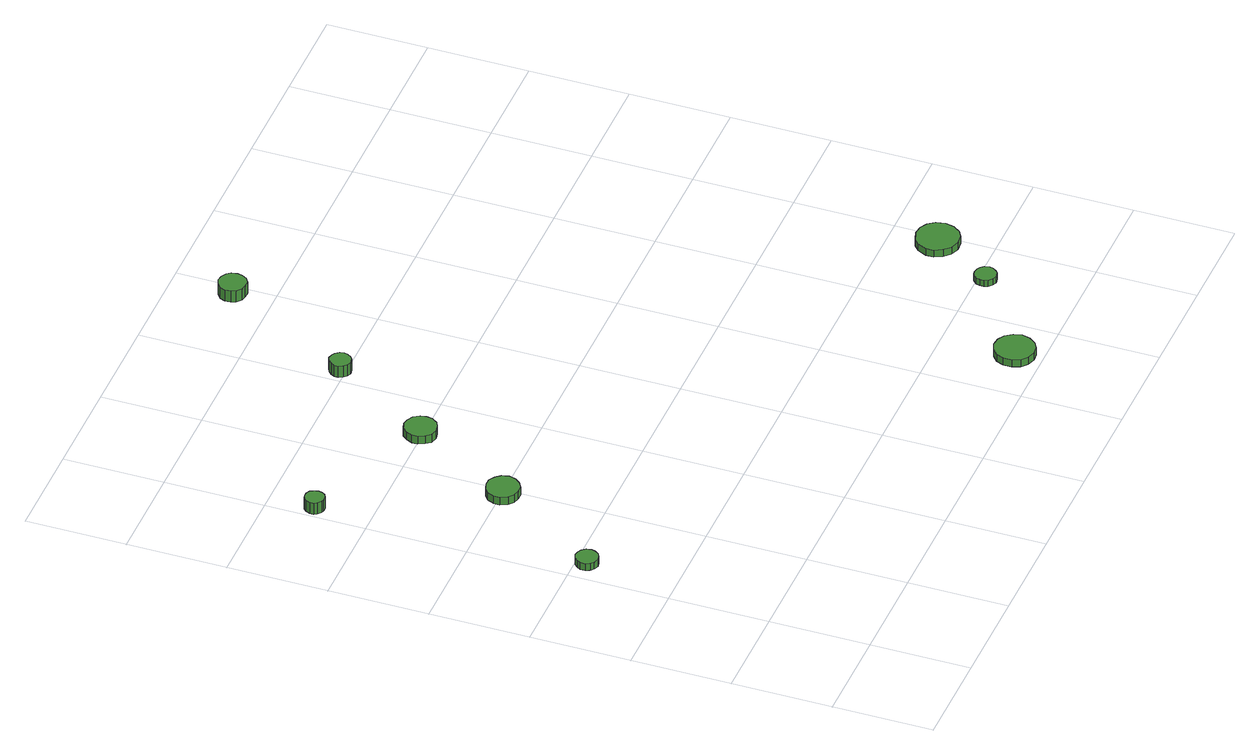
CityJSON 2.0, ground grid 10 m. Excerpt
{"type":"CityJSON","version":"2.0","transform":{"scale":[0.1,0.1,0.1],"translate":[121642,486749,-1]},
"CityObjects":{
"tree1":{"type":"SolitaryVegetationObject","attributes":{"function":"something"},"geometry":[{"type":"MultiSurface","lod":"1","boundaries":[[[0,1,2,3,4,5,6,7,8,9,10,11,12,13,14]],[[15,16,17,18,19,20,21,22,23,24,25,26,27,28,29]],[[0,29,28,1]],[[1,28,27,2]],[[2,27,26,3]],[[3,26,25,4]],[[4,25,24,5]],[[5,24,23,6]],[[6,23,22,7]],[[7,22,21,8]],[[8,21,20,9]],[[9,20,19,10]],[[10,19,18,11]],[[11,18,17,12]],[[12,17,16,13]],[[13,16,15,14]],[[14,15,29,0]]]}]},
"tree2":{"type":"SolitaryVegetationObject","attributes":{"function":"something"},"geometry":[{"type":"MultiSurface","lod":"1","boundaries":[[[30,31,32,33,34,35,36,37,38,39,40,41,42,43,44]],[[45,46,47,48,49,50,51,52,53,54,55,56,57,58,59]],[[30,59,58,31]],[[31,58,57,32]],[[32,57,56,33]],[[33,56,55,34]],[[34,55,54,35]],[[35,54,53,36]],[[36,53,52,37]],[[37,52,51,38]],[[38,51,50,39]],[[39,50,49,40]],[[40,49,48,41]],[[41,48,47,42]],[[42,47,46,43]],[[43,46,45,44]],[[44,45,59,30]]]}]},
"tree3":{"type":"SolitaryVegetationObject","attributes":{"function":"something"},"geometry":[{"type":"MultiSurface","lod":"1","boundaries":[[[60,61,62,63,64,65,66,67,68,69,70,71,72,73,74]],[[75,76,77,78,79,80,81,82,83,84,85,86,87,88,89]],[[60,89,88,61]],[[61,88,87,62]],[[62,87,86,63]],[[63,86,85,64]],[[64,85,84,65]],[[65,84,83,66]],[[66,83,82,67]],[[67,82,81,68]],[[68,81,80,69]],[[69,80,79,70]],[[70,79,78,71]],[[71,78,77,72]],[[72,77,76,73]],[[73,76,75,74]],[[74,75,89,60]]]}]},
"tree4":{"type":"SolitaryVegetationObject","attributes":{"function":"something"},"geometry":[{"type":"MultiSurface","lod":"1","boundaries":[[[90,91,92,93,94,95,96,97,98,99,100,101,102,103,104]],[[105,106,107,108,109,110,111,112,113,114,115,116,117,118,119]],[[90,119,118,91]],[[91,118,117,92]],[[92,117,116,93]],[[93,116,115,94]],[[94,115,114,95]],[[95,114,113,96]],[[96,113,112,97]],[[97,112,111,98]],[[98,111,110,99]],[[99,110,109,100]],[[100,109,108,101]],[[101,108,107,102]],[[102,107,106,103]],[[103,106,105,104]],[[104,105,119,90]]]}]},
"tree5":{"type":"SolitaryVegetationObject","attributes":{"function":"something"},"geometry":[{"type":"MultiSurface","lod":"1","boundaries":[[[120,121,122,123,124,125,126,127,128,129,130,131,132,133,134]],[[135,136,137,138,139,140,141,142,143,144,145,146,147,148,149]],[[120,149,148,121]],[[121,148,147,122]],[[122,147,146,123]],[[123,146,145,124]],[[124,145,144,125]],[[125,144,143,126]],[[126,143,142,127]],[[127,142,141,128]],[[128,141,140,129]],[[129,140,139,130]],[[130,139,138,131]],[[131,138,137,132]],[[132,137,136,133]],[[133,136,135,134]],[[134,135,149,120]]]}]},
"tree6":{"type":"SolitaryVegetationObject","attributes":{"function":"something"},"geometry":[{"type":"MultiSurface","lod":"1","boundaries":[[[150,151,152,153,154,155,156,157,158,159,160,161,162,163,164]],[[165,166,167,168,169,170,171,172,173,174,175,176,177,178,179]],[[150,179,178,151]],[[151,178,177,152]],[[152,177,176,153]],[[153,176,175,154]],[[154,175,174,155]],[[155,174,173,156]],[[156,173,172,157]],[[157,172,171,158]],[[158,171,170,159]],[[159,170,169,160]],[[160,169,168,161]],[[161,168,167,162]],[[162,167,166,163]],[[163,166,165,164]],[[164,165,179,150]]]}]},
"tree7":{"type":"SolitaryVegetationObject","attributes":{"function":"something"},"geometry":[{"type":"MultiSurface","lod":"1","boundaries":[[[180,181,182,183,184,185,186,187,188,189,190,191,192,193,194]],[[195,196,197,198,199,200,201,202,203,204,205,206,207,208,209]],[[180,209,208,181]],[[181,208,207,182]],[[182,207,206,183]],[[183,206,205,184]],[[184,205,204,185]],[[185,204,203,186]],[[186,203,202,187]],[[187,202,201,188]],[[188,201,200,189]],[[189,200,199,190]],[[190,199,198,191]],[[191,198,197,192]],[[192,197,196,193]],[[193,196,195,194]],[[194,195,209,180]]]}]},
"tree8":{"type":"SolitaryVegetationObject","attributes":{"function":"something"},"geometry":[{"type":"MultiSurface","lod":"1","boundaries":[[[210,211,212,213,214,215,216,217,218,219,220,221,222,223,224]],[[225,226,227,228,229,230,231,232,233,234,235,236,237,238,239]],[[210,239,238,211]],[[211,238,237,212]],[[212,237,236,213]],[[213,236,235,214]],[[214,235,234,215]],[[215,234,233,216]],[[216,233,232,217]],[[217,232,231,218]],[[218,231,230,219]],[[219,230,229,220]],[[220,229,228,221]],[[221,228,227,222]],[[222,227,226,223]],[[223,226,225,224]],[[224,225,239,210]]]}]},
"tree9":{"type":"SolitaryVegetationObject","attributes":{"function":"something"},"geometry":[{"type":"MultiSurface","lod":"1","boundaries":[[[240,241,242,243,244,245,246,247,248,249,250,251,252,253,254]],[[255,256,257,258,259,260,261,262,263,264,265,266,267,268,269]],[[240,269,268,241]],[[241,268,267,242]],[[242,267,266,243]],[[243,266,265,244]],[[244,265,264,245]],[[245,264,263,246]],[[246,263,262,247]],[[247,262,261,248]],[[248,261,260,249]],[[249,260,259,250]],[[250,259,258,251]],[[251,258,257,252]],[[252,257,256,253]],[[253,256,255,254]],[[254,255,269,240]]]}]}
},
"vertices":[
[35,289,15],[34,294,15],[31,298,15],[27,300,15],[23,301,15],[18,299,15],[15,296,15],[13,292,15],[13,287,15],[15,283,15],[18,280,15],[23,278,15],[27,279,15],[31,281,15],[34,285,15],[34,285,7],[31,281,7],[27,279,7],[23,278,7],[18,280,7],[15,283,7],[13,287,7],[13,292,7],[15,296,7],[18,299,7],[23,301,7],[27,300,7],[31,298,7],[34,294,7],[35,289,7],
[23,555,20],[22,559,20],[20,563,20],[16,565,20],[12,565,20],[9,564,20],[6,561,20],[4,557,20],[4,553,20],[6,550,20],[9,547,20],[12,546,20],[16,546,20],[20,548,20],[22,551,20],[22,551,7],[20,548,7],[16,546,7],[12,546,7],[9,547,7],[6,550,7],[4,553,7],[4,557,7],[6,561,7],[9,564,7],[12,565,7],[16,565,7],[20,563,7],[22,559,7],[23,555,7],
[111,399,16],[109,406,16],[105,411,16],[99,415,16],[92,415,16],[86,413,16],[81,409,16],[78,402,16],[78,396,16],[81,389,16],[86,385,16],[92,383,16],[99,383,16],[105,387,16],[109,392,16],[109,392,7],[105,387,7],[99,383,7],[92,383,7],[86,385,7],[81,389,7],[78,396,7],[78,402,7],[81,409,7],[86,413,7],[92,415,7],[99,415,7],[105,411,7],[109,406,7],[111,399,7],
[167,502,17],[166,508,17],[162,514,17],[156,517,17],[150,518,17],[143,516,17],[139,511,17],[136,505,17],[136,499,17],[139,493,17],[143,488,17],[150,486,17],[156,487,17],[162,490,17],[166,496,17],[166,496,8],[162,490,8],[156,487,8],[150,486,8],[143,488,8],[139,493,8],[136,499,8],[136,505,8],[139,511,8],[143,516,8],[150,518,8],[156,517,8],[162,514,8],[166,508,8],[167,502,8],
[222,604,24],[221,608,24],[218,612,24],[215,614,24],[210,615,24],[206,613,24],[203,610,24],[201,606,24],[201,602,24],[203,598,24],[206,595,24],[210,593,24],[215,594,24],[218,596,24],[221,600,24],[221,600,11],[218,596,11],[215,594,11],[210,593,11],[206,595,11],[203,598,11],[201,602,11],[201,606,11],[203,610,11],[206,613,11],[210,615,11],[215,614,11],[218,612,11],[221,608,11],[222,604,11],
[476,27,17],[474,35,17],[469,42,17],[462,46,17],[454,47,17],[446,44,17],[440,39,17],[437,31,17],[437,23,17],[440,15,17],[446,10,17],[454,7,17],[462,8,17],[469,12,17],[474,19,17],[474,19,9],[469,12,9],[462,8,9],[454,7,9],[446,10,9],[440,15,9],[437,23,9],[437,31,9],[440,39,9],[446,44,9],[454,47,9],[462,46,9],[469,42,9],[474,35,9],[476,27,9],
[298,738,25],[297,744,25],[294,748,25],[289,751,25],[283,752,25],[278,750,25],[273,746,25],[271,741,25],[271,735,25],[273,730,25],[278,726,25],[283,725,25],[289,725,25],[294,728,25],[297,733,25],[297,733,12],[294,728,12],[289,725,12],[283,725,12],[278,726,12],[273,730,12],[271,735,12],[271,741,12],[273,746,12],[278,750,12],[283,752,12],[289,751,12],[294,748,12],[297,744,12],[298,738,12],
[564,92,15],[563,97,15],[560,100,15],[557,102,15],[552,103,15],[548,102,15],[544,98,15],[543,94,15],[543,90,15],[544,86,15],[548,83,15],[552,81,15],[557,82,15],[560,84,15],[563,88,15],[563,88,8],[560,84,8],[557,82,8],[552,81,8],[548,83,8],[544,86,8],[543,90,8],[543,94,8],[544,98,8],[548,102,8],[552,103,8],[557,102,8],[560,100,8],[563,97,8],[564,92,8],
[610,153,16],[608,162,16],[603,169,16],[596,173,16],[587,174,16],[578,171,16],[572,166,16],[568,157,16],[568,149,16],[572,141,16],[578,135,16],[587,132,16],[596,133,16],[603,137,16],[608,144,16],[608,144,8],[603,137,8],[596,133,8],[587,132,8],[578,135,8],[572,141,8],[568,149,8],[568,157,8],[572,166,8],[578,171,8],[587,174,8],[596,173,8],[603,169,8],[608,162,8],[610,153,8]
]}
